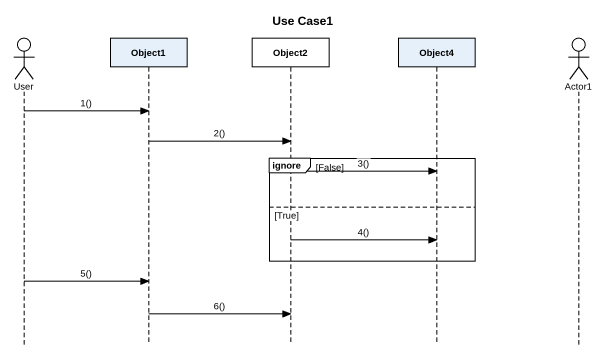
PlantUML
@startuml
title Use Case1
hide footbox
actor User
participant Object1
participant Object2 #FFFFFF
participant Object4
actor Actor1

User -> Object1 : 1()
Object1 -> Object2 : 2()
group ignore [False]
  Object2 -> Object4 : 3()
else True
  Object2 -> Object4 : 4()
end
User -> Object1 : 5()
Object1 -> Object2 : 6()
@enduml
